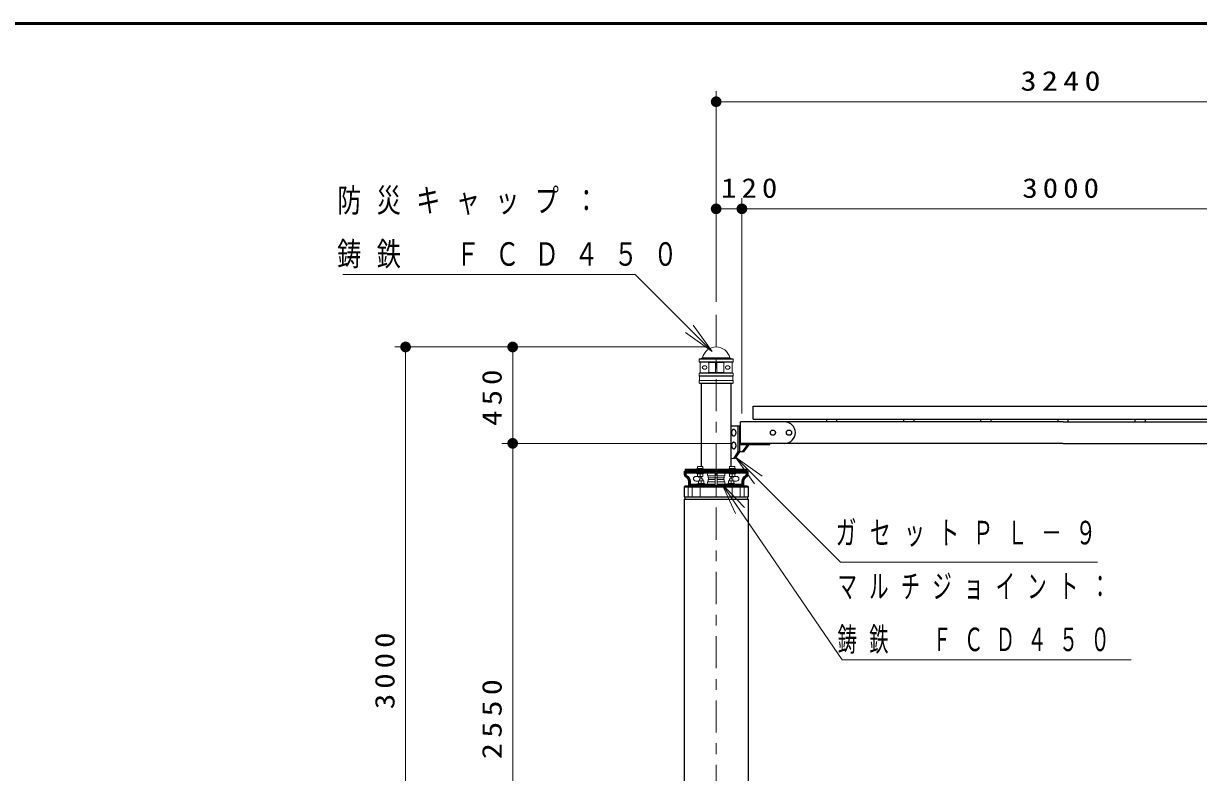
# Model space of a CAD drawing. Units: millimetres on the paper, scale 1:50. Extents: x -365 to 10, y -38 to 257.
# Drawn here: x -181.6 to -71.9, y 187.1 to 257 of the extents above; entities that cross this region are included whole.
import ezdxf

# ---------------------------------------------------------------- set-up
doc = ezdxf.new("R2010")
doc.units = ezdxf.units.MM
doc.linetypes.add('USER2', pattern=[6, 3, -1, 1, -1])
doc.layers.add('LY_1', color=7, linetype='Continuous', lineweight=13)
doc.layers.add('LY_2', color=7, linetype='Continuous', lineweight=13)
doc.styles.add('ＭＳ ゴシック', font='')
doc.styles.get('ＭＳ ゴシック').set_extended_font_data('MS Gothic')

# ---------------------------------------------------------------- blocks, each defined once
blk = doc.blocks.new('filled_dot')
at = {"color": 0, "linetype": 'Continuous', "lineweight": -2, "const_width": 1.25}
blk.add_lwpolyline([(-0.625, 0, 1), (0.625, 0, 1)], format="xyb", close=True, dxfattribs=at)

msp = doc.modelspace()

# ---------------------------------------------------------------- linework, layer by layer
at = {"layer": 'LY_1'}
for p, q in [((-116.907, 231.028), (-116.907, 250.697)), ((-116.907, 249.697), (-52.107, 249.697)), ((-114.507, 220.606), (-114.507, 240.697)), ((-116.907, 239.697), (-110.62, 239.697)), ((-114.507, 239.697), (-54.507, 239.697)), ((-117.29, 226.372), (-119.411, 228.494)), ((-119.057, 228.847), (-117.29, 226.372)), ((-117.29, 226.372), (-119.764, 228.14)), ((-117.907, 226.804), (-146.907, 226.804)), ((-145.907, 166.804), (-145.907, 226.804)), ((-135.907, 217.804), (-135.907, 226.804)), ((-118.487, 225.666), (-118.467, 225.686)), ((-118.487, 225.666), (-115.327, 225.666)), ((-118.487, 225.666), (-118.487, 225.406)), ((-118.487, 225.406), (-118.467, 225.386)), ((-118.487, 225.406), (-115.327, 225.406)), ((-118.467, 225.686), (-115.347, 225.686)), ((-118.467, 225.386), (-115.347, 225.386)), ((-118.467, 225.386), (-117.645, 225.35)), ((-118.407, 225.382), (-118.407, 224.39)), ((-118.305, 225.686), (-118.187, 225.804)), ((-118.187, 225.804), (-115.627, 225.804)), ((-118.057, 225.036), (-117.917, 225.036)), ((-117.607, 225.348), (-116.977, 225.348)), ((-117.607, 225.31), (-117.607, 224.461)), ((-116.977, 225.346), (-116.977, 224.426)), ((-116.207, 225.348), (-116.837, 225.348)), ((-116.837, 225.346), (-116.837, 224.426)), ((-116.207, 225.31), (-116.207, 224.461)), ((-115.347, 225.386), (-116.168, 225.35)), ((-115.757, 225.036), (-115.897, 225.036)), ((-115.509, 225.686), (-115.627, 225.804)), ((-115.407, 225.382), (-115.407, 224.39)), ((-115.347, 225.686), (-115.327, 225.666)), ((-115.347, 225.386), (-115.327, 225.406)), ((-115.327, 225.666), (-115.327, 225.406)), ((-118.447, 224.386), (-118.487, 224.346)), ((-118.487, 224.346), (-118.487, 224.106)), ((-118.487, 224.346), (-115.327, 224.346)), ((-118.487, 224.106), (-118.467, 224.086)), ((-118.487, 224.106), (-115.327, 224.106)), ((-118.467, 224.086), (-118.467, 223.686)), ((-118.467, 224.086), (-115.347, 224.086)), ((-118.447, 224.386), (-117.645, 224.421)), ((-118.447, 224.386), (-115.367, 224.386)), ((-118.057, 224.736), (-117.917, 224.736)), ((-117.607, 224.422), (-116.977, 224.422)), ((-116.207, 224.422), (-116.837, 224.422)), ((-115.367, 224.386), (-116.168, 224.421)), ((-115.757, 224.736), (-115.897, 224.736)), ((-115.367, 224.386), (-115.327, 224.346)), ((-115.327, 224.106), (-115.347, 224.086)), ((-115.347, 224.086), (-115.347, 223.686)), ((-115.327, 224.346), (-115.327, 224.106)), ((-118.467, 223.686), (-118.487, 223.666)), ((-118.487, 223.666), (-118.487, 223.426)), ((-118.487, 223.666), (-115.327, 223.666)), ((-118.487, 223.426), (-118.447, 223.386)), ((-118.487, 223.426), (-115.327, 223.426)), ((-118.467, 223.686), (-115.347, 223.686)), ((-118.447, 223.386), (-115.367, 223.386)), ((-115.327, 223.426), (-115.367, 223.386)), ((-115.347, 223.686), (-115.327, 223.666)), ((-115.327, 223.666), (-115.327, 223.426)), ((-115.427, 217.804), (-136.907, 217.804)), ((-135.907, 166.804), (-135.907, 217.804)), ((-115.101, 216.51), (-112.98, 214.389)), ((-115.101, 216.51), (-112.626, 214.742)), ((-113.333, 214.035), (-115.101, 216.51)), ((-114.007, 215.384), (-119.807, 215.384)), ((-119.807, 215.384), (-119.807, 215.204)), ((-118.707, 215.448), (-118.707, 215.384)), ((-118.106, 215.448), (-118.707, 215.448)), ((-118.167, 215.648), (-118.647, 215.648)), ((-118.647, 215.648), (-118.647, 215.448)), ((-118.167, 215.648), (-118.167, 215.448)), ((-118.106, 215.448), (-118.106, 215.384)), ((-115.707, 215.448), (-115.707, 215.384)), ((-115.106, 215.448), (-115.707, 215.448)), ((-115.647, 215.648), (-115.647, 215.448)), ((-115.167, 215.648), (-115.647, 215.648)), ((-115.167, 215.648), (-115.167, 215.448)), ((-115.106, 215.448), (-115.106, 215.384)), ((-114.007, 215.384), (-114.007, 215.204)), ((-119.807, 215.024), (-116.997, 215.024)), ((-119.407, 213.984), (-116.997, 213.984)), ((-118.807, 214.724), (-118.647, 214.724)), ((-118.807, 214.284), (-118.547, 214.284)), ((-118.707, 214.96), (-118.707, 215.024)), ((-118.707, 214.96), (-118.107, 214.96)), ((-118.647, 214.7), (-118.647, 214.96)), ((-118.647, 214.7), (-118.167, 214.7)), ((-118.607, 214.048), (-118.607, 213.984)), ((-118.607, 214.048), (-118.007, 214.048)), ((-118.567, 214.648), (-118.567, 214.7)), ((-118.567, 214.648), (-118.247, 214.648)), ((-118.547, 214.308), (-118.547, 214.048)), ((-118.547, 214.308), (-118.067, 214.308)), ((-118.467, 214.504), (-118.467, 214.308)), ((-118.147, 214.504), (-118.467, 214.504)), ((-118.407, 214.7), (-118.407, 214.96)), ((-118.307, 214.308), (-118.307, 214.048)), ((-118.247, 214.648), (-118.247, 214.7)), ((-118.167, 214.7), (-118.167, 214.96)), ((-118.147, 214.504), (-118.147, 214.308)), ((-118.107, 214.96), (-118.107, 215.024)), ((-118.067, 214.308), (-118.067, 214.048)), ((-118.007, 214.048), (-118.007, 213.984)), ((-117.707, 214.924), (-117.707, 214.804)), ((-117.667, 214.784), (-117.707, 214.804)), ((-117.707, 214.204), (-117.667, 214.224)), ((-117.707, 214.204), (-117.707, 214.084)), ((-117.667, 214.784), (-117.667, 214.604)), ((-116.997, 214.784), (-117.667, 214.784)), ((-117.627, 214.584), (-117.667, 214.604)), ((-117.667, 214.404), (-117.627, 214.424)), ((-117.667, 214.404), (-117.667, 214.224)), ((-116.997, 214.224), (-117.667, 214.224)), ((-117.627, 214.584), (-117.627, 214.424)), ((-116.997, 214.584), (-117.627, 214.584)), ((-116.997, 214.424), (-117.627, 214.424)), ((-116.997, 215.024), (-116.997, 213.984)), ((-116.857, 214.584), (-116.957, 214.584)), ((-114.007, 215.024), (-116.817, 215.024)), ((-116.817, 215.024), (-116.817, 213.984)), ((-116.817, 214.784), (-116.147, 214.784)), ((-116.817, 214.584), (-116.187, 214.584)), ((-116.817, 214.424), (-116.187, 214.424)), ((-116.817, 214.224), (-116.147, 214.224)), ((-114.407, 213.984), (-116.817, 213.984)), ((-116.37, 214.016), (-114.678, 211.538)), ((-116.37, 214.016), (-114.265, 211.82)), ((-115.091, 211.256), (-116.37, 214.016)), ((-116.187, 214.584), (-116.147, 214.604)), ((-116.187, 214.584), (-116.187, 214.424)), ((-116.147, 214.404), (-116.187, 214.424)), ((-116.147, 214.784), (-116.107, 214.804)), ((-116.147, 214.784), (-116.147, 214.604)), ((-116.147, 214.404), (-116.147, 214.224)), ((-116.107, 214.204), (-116.147, 214.224)), ((-116.107, 214.924), (-116.107, 214.804)), ((-116.107, 214.204), (-116.107, 214.084)), ((-115.807, 214.048), (-115.207, 214.048)), ((-115.807, 214.048), (-115.807, 213.984)), ((-115.747, 214.308), (-115.747, 214.048)), ((-115.267, 214.308), (-115.747, 214.308)), ((-115.707, 214.96), (-115.707, 215.024)), ((-115.107, 214.96), (-115.707, 214.96)), ((-115.347, 214.504), (-115.667, 214.504)), ((-115.667, 214.504), (-115.667, 214.308)), ((-115.647, 214.7), (-115.647, 214.96)), ((-115.167, 214.7), (-115.647, 214.7)), ((-115.567, 214.648), (-115.567, 214.7)), ((-115.247, 214.648), (-115.567, 214.648)), ((-115.507, 214.308), (-115.507, 214.048)), ((-115.407, 214.7), (-115.407, 214.96)), ((-115.347, 214.504), (-115.347, 214.308)), ((-115.267, 214.308), (-115.267, 214.048)), ((-115.007, 214.284), (-115.267, 214.284)), ((-115.247, 214.648), (-115.247, 214.7)), ((-115.207, 214.048), (-115.207, 213.984)), ((-115.167, 214.7), (-115.167, 214.96)), ((-115.007, 214.724), (-115.167, 214.724)), ((-115.107, 214.96), (-115.107, 215.024)), ((-119.532, 213.705), (-119.532, 212.804)), ((-119.157, 213.705), (-119.157, 212.804)), ((-118.407, 213.705), (-118.407, 212.804)), ((-116.907, 213.705), (-116.907, 212.804)), ((-115.407, 213.705), (-115.407, 212.804)), ((-114.657, 213.705), (-114.657, 212.804)), ((-114.282, 213.705), (-114.282, 212.804))]:
    msp.add_line(p, q, dxfattribs=at)
at = {"layer": 'LY_1', "linetype": 'USER2'}
msp.add_line((-116.907, 166.804), (-116.907, 230.028), dxfattribs=at)
at = {"layer": 'LY_1', "lineweight": 25}
for p, q in [((-118.305, 223.386), (-118.305, 215.648)), ((-115.509, 215.648), (-115.509, 223.386)), ((-84.507, 219.804), (-110.507, 219.804)), ((-84.507, 219.804), (-58.507, 219.804)), ((-84.507, 217.804), (-110.507, 217.804)), ((-84.507, 217.804), (-58.507, 217.804))]:
    msp.add_line(p, q, dxfattribs=at)
at = {"layer": 'LY_1', "color": 40, "lineweight": 25}
for p, q in [((-113.447, 221.264), (-55.567, 221.264)), ((-113.447, 220.064), (-113.447, 221.264)), ((-113.447, 220.064), (-55.567, 220.064)), ((-106.587, 219.804), (-106.587, 220.064)), ((-105.627, 219.804), (-105.627, 220.064)), ((-99.387, 219.804), (-99.387, 220.064)), ((-98.427, 219.804), (-98.427, 220.064)), ((-92.187, 219.804), (-92.187, 220.064)), ((-91.227, 219.804), (-91.227, 220.064)), ((-84.987, 219.804), (-84.987, 220.064)), ((-84.027, 219.804), (-84.027, 220.064)), ((-77.787, 219.804), (-77.787, 220.064)), ((-76.827, 219.804), (-76.827, 220.064)), ((-114.019, 217.604), (-114.019, 217.684)), ((-113.891, 217.604), (-114.019, 217.604)), ((-113.891, 217.604), (-113.891, 217.684))]:
    msp.add_line(p, q, dxfattribs=at)
at = {"layer": 'LY_1', "color": 4, "lineweight": 25}
for p, q in [((-110.507, 219.804), (-114.626, 219.804)), ((-114.626, 217.684), (-114.626, 219.804)), ((-114.626, 219.404), (-115.509, 219.404)), ((-114.839, 217.004), (-114.839, 219.404)), ((-114.712, 217.004), (-114.712, 219.404)), ((-110.507, 217.804), (-114.626, 217.804)), ((-114.626, 217.684), (-111.907, 217.684)), ((-114.443, 217.004), (-114.019, 217.604)), ((-114.316, 217.004), (-113.891, 217.604)), ((-111.907, 217.684), (-111.907, 217.804)), ((-115.263, 216.404), (-114.839, 217.004)), ((-115.136, 216.404), (-114.712, 217.004)), ((-114.316, 217.004), (-114.839, 217.004)), ((-119.821, 213.804), (-119.907, 213.704)), ((-113.907, 213.705), (-119.907, 213.705)), ((-119.907, 213.703), (-119.907, 212.804)), ((-113.992, 213.804), (-119.821, 213.804)), ((-113.991, 213.805), (-113.906, 213.705)), ((-113.907, 213.703), (-113.907, 212.804)), ((-119.907, 212.804), (-113.907, 212.804)), ((-119.907, 212.604), (-113.907, 212.604)), ((-119.907, 212.604), (-119.907, 169.004)), ((-119.821, 212.804), (-119.821, 212.604)), ((-113.992, 212.804), (-113.992, 212.604)), ((-113.907, 212.604), (-113.907, 169.004))]:
    msp.add_line(p, q, dxfattribs=at)
at = {"layer": 'LY_1', "color": 4}
msp.add_line((-115.136, 216.404), (-115.509, 216.404), dxfattribs=at)
at = {"layer": 'LY_1', "color": 140, "lineweight": 50}
for p, q in [((-119.807, 215.204), (-114.007, 215.204)), ((-119.807, 215.204), (-119.807, 214.92)), ((-114.007, 215.204), (-114.007, 214.92)), ((-119.407, 214.264), (-119.407, 213.804)), ((-114.407, 214.264), (-114.407, 213.804)), ((-119.407, 213.804), (-114.407, 213.804))]:
    msp.add_line(p, q, dxfattribs=at)
at = {"layer": 'LY_1'}
for points in [[(-117.29, 226.372), (-124.474, 233.557), (-151.78, 233.557)], [(-115.101, 216.51), (-105.3, 206.709), (-81.3, 206.709)], [(-116.37, 214.016), (-105.15, 197.581), (-78.15, 197.581)]]:
    msp.add_lwpolyline(points, dxfattribs=at)
at = {"layer": 'LY_1', "color": 4, "lineweight": 25}
for points in [[(-115.263, 219.104), (-115.282, 219.102), (-115.3, 219.099), (-115.318, 219.093), (-115.336, 219.085), (-115.353, 219.075), (-115.369, 219.063), (-115.385, 219.049), (-115.4, 219.033), (-115.413, 219.016), (-115.426, 218.996), (-115.437, 218.976), (-115.447, 218.954), (-115.456, 218.93), (-115.463, 218.906), (-115.468, 218.881), (-115.472, 218.856), (-115.475, 218.83), (-115.475, 218.804), (-115.475, 218.777), (-115.472, 218.751), (-115.468, 218.726), (-115.463, 218.701), (-115.456, 218.677), (-115.447, 218.654), (-115.437, 218.632), (-115.426, 218.611), (-115.413, 218.591), (-115.4, 218.574), (-115.385, 218.558), (-115.369, 218.544), (-115.353, 218.532), (-115.336, 218.522), (-115.318, 218.514), (-115.3, 218.508), (-115.282, 218.505), (-115.263, 218.504), (-115.245, 218.505), (-115.226, 218.508), (-115.208, 218.514), (-115.191, 218.522), (-115.174, 218.532), (-115.157, 218.544), (-115.142, 218.558), (-115.127, 218.574), (-115.113, 218.591), (-115.101, 218.611), (-115.089, 218.632), (-115.08, 218.654), (-115.071, 218.677), (-115.064, 218.701), (-115.058, 218.726), (-115.054, 218.751), (-115.052, 218.777), (-115.051, 218.804), (-115.052, 218.83), (-115.054, 218.856), (-115.058, 218.881), (-115.064, 218.906), (-115.071, 218.93), (-115.08, 218.954), (-115.089, 218.976), (-115.101, 218.996), (-115.113, 219.016), (-115.127, 219.033), (-115.142, 219.049), (-115.157, 219.063), (-115.174, 219.075), (-115.191, 219.085), (-115.208, 219.093), (-115.226, 219.099), (-115.245, 219.102)], [(-115.263, 217.904), (-115.282, 217.902), (-115.3, 217.899), (-115.318, 217.893), (-115.336, 217.885), (-115.353, 217.875), (-115.369, 217.863), (-115.385, 217.849), (-115.4, 217.833), (-115.413, 217.816), (-115.426, 217.796), (-115.437, 217.776), (-115.447, 217.754), (-115.456, 217.73), (-115.463, 217.706), (-115.468, 217.681), (-115.472, 217.656), (-115.475, 217.63), (-115.475, 217.604), (-115.475, 217.577), (-115.472, 217.551), (-115.468, 217.526), (-115.463, 217.501), (-115.456, 217.477), (-115.447, 217.454), (-115.437, 217.432), (-115.426, 217.411), (-115.413, 217.391), (-115.4, 217.374), (-115.385, 217.358), (-115.369, 217.344), (-115.353, 217.332), (-115.336, 217.322), (-115.318, 217.314), (-115.3, 217.308), (-115.282, 217.305), (-115.263, 217.304), (-115.245, 217.305), (-115.226, 217.308), (-115.208, 217.314), (-115.191, 217.322), (-115.174, 217.332), (-115.157, 217.344), (-115.142, 217.358), (-115.127, 217.374), (-115.113, 217.391), (-115.101, 217.411), (-115.089, 217.432), (-115.08, 217.454), (-115.071, 217.477), (-115.064, 217.501), (-115.058, 217.526), (-115.054, 217.551), (-115.052, 217.577), (-115.051, 217.604), (-115.052, 217.63), (-115.054, 217.656), (-115.058, 217.681), (-115.064, 217.706), (-115.071, 217.73), (-115.08, 217.754), (-115.089, 217.776), (-115.101, 217.796), (-115.113, 217.816), (-115.127, 217.833), (-115.142, 217.849), (-115.157, 217.863), (-115.174, 217.875), (-115.191, 217.885), (-115.208, 217.893), (-115.226, 217.899), (-115.245, 217.902)]]:
    msp.add_lwpolyline(points, close=True, dxfattribs=at)
for centre in [(-111.607, 218.804), (-110.107, 218.804)]:
    msp.add_circle(centre, 0.24, dxfattribs=at)
at = {"layer": 'LY_1'}
for centre, radius, start, end in [((-116.907, 225.484), 1.319, 14.00253, 165.99746), ((-118.057, 224.886), 0.15, 90, 270), ((-117.917, 224.886), 0.15, 270, 90), ((-117.647, 225.31), 0.04, 0, 87.5), ((-117.017, 225.346), 0.04, 0, 90), ((-116.797, 225.346), 0.04, 90, 180), ((-116.167, 225.31), 0.04, 92.5, 180), ((-115.897, 224.886), 0.15, 90, 270), ((-115.757, 224.886), 0.15, 270, 90), ((-117.647, 224.461), 0.04, 272.5, 0), ((-117.017, 224.426), 0.04, 270, 0), ((-116.797, 224.426), 0.04, 180, 270), ((-116.167, 224.461), 0.04, 180, 267.5), ((-118.807, 214.504), 0.22, 90.00001, 267.3386), ((-118.507, 214.504), 0.22, 0.00016, 40.88696), ((-117.807, 214.924), 0.1, 0, 90), ((-117.807, 214.084), 0.1, 270, 0), ((-116.007, 214.924), 0.1, 89.99999, 180), ((-116.007, 214.084), 0.1, 179.99999, 270), ((-115.307, 214.504), 0.22, 139.11303, 179.99984), ((-115.007, 214.504), 0.22, 270, 90)]:
    msp.add_arc(centre, radius, start, end, dxfattribs=at)
at = {"layer": 'LY_1', "color": 4, "lineweight": 25}
msp.add_arc((-110.507, 218.804), 1, 270, 90, dxfattribs=at)
at = {"layer": 'LY_1', "color": 140, "lineweight": 50}
for centre, radius, start, end in [((-119.607, 214.92), 0.2, 180, 242.74229), ((-119.945, 214.264), 0.538, 0, 62.74229), ((-113.869, 214.264), 0.538, 117.25771, 179.99999), ((-114.207, 214.92), 0.2, 297.25771, 0)]:
    msp.add_arc(centre, radius, start, end, dxfattribs=at)
at = {"layer": 'LY_2', "lineweight": 50}
msp.add_line((0, 257), (-365, 257), dxfattribs=at)

# ---------------------------------------------------------------- block references
at = {"layer": 'LY_1', "xscale": 0.4, "yscale": 0.4}
for p in [(-116.907, 249.697), (-116.907, 239.697), (-114.507, 239.697)]:
    msp.add_blockref('filled_dot', p, dxfattribs=at)
for p, rotation in [((-114.507, 239.697), 180), ((-145.907, 226.804), 270), ((-135.907, 226.804), 270), ((-135.907, 217.804), 270), ((-135.907, 217.804), 90)]:
    msp.add_blockref('filled_dot', p, dxfattribs=dict(at, rotation=rotation))

# ---------------------------------------------------------------- texts
at = {"layer": 'LY_1', "style": 'ＭＳ ゴシック'}
for s, insert, char_height, attachment_point in [('\\T1.33;\\W1.2;3240', (-84.507, 250.697), 1.833, 8), ('\\T1.33;\\W1.15;120', (-113.588, 240.697), 1.833, 8), ('\\T1.33;\\W1.15;3000', (-84.507, 240.697), 1.833, 8), ('\\T1.64;\\W0.75;防災キャップ：', (-152.289, 240.357), 2.199, 4), ('\\T1.64;\\W0.75;鋳鉄\u3000ＦＣＤ４５０', (-152.289, 235.357), 2.199, 4), ('\\T1.64;\\W0.65;ガセットＰＬ－９', (-105.754, 209.359), 2.199, 4), ('\\T1.64;\\W0.6;マルチジョイント：', (-105.567, 204.381), 2.199, 4), ('\\T1.64;\\W0.6;鋳鉄\u3000ＦＣＤ４５０', (-105.567, 199.381), 2.199, 4)]:
    msp.add_mtext(s, dxfattribs=dict(at, insert=insert, char_height=char_height, attachment_point=attachment_point))
at = {"layer": 'LY_1', "char_height": 1.833, "attachment_point": 8, "rotation": 90, "style": 'ＭＳ ゴシック'}
for s, insert in [('\\T1.33;\\W1.15;450', (-136.907, 222.304)), ('\\T1.33;\\W1.15;3000', (-146.907, 196.804)), ('\\T1.33;\\W1.2;2550', (-136.907, 192.304))]:
    msp.add_mtext(s, dxfattribs=dict(at, insert=insert))

doc.saveas('drawing.dxf')
